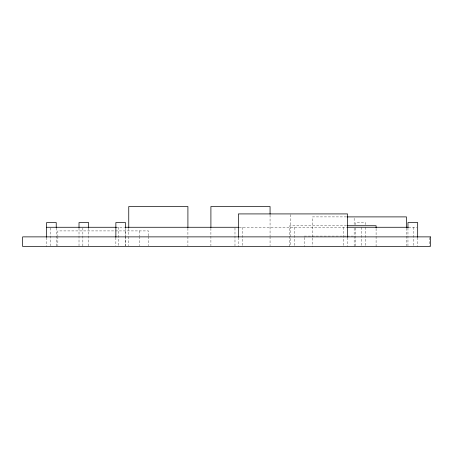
<?xml version="1.0" encoding="UTF-8"?>
<svg xmlns="http://www.w3.org/2000/svg" width="453" height="453" viewBox="0 0 453 453"><rect width="100%" height="100%" fill="white"/><g stroke="black" fill="none" stroke-linecap="round" stroke-linejoin="round"><path stroke-width="0.34" stroke-dasharray="2.27 1.7" d="M346.42 216.896L312.53 216.896L312.53 237.321M346.596 225.73L289.71 225.73L289.71 246.477M115.866 227.27L124.666 227.27M239.161 227.27L347.536 227.27M408.493 227.27L417.037 227.27M304.235 236.104L346.415 236.104M347.117 236.104L354.15 236.104M429.387 237.559L429.387 245.786M417.677 237.559L417.677 246.477M413.838 227.27L413.838 246.477M407.96 227.955L407.96 245.786M406.443 228.165L406.443 245.769M376.092 228.499L376.092 246.477M365.384 224.654L365.384 222.542L355.781 222.542L355.781 224.654M365.384 227.27L365.384 245.786M361.539 227.27L361.539 245.786M355.781 227.955L355.781 245.786M354.15 218.306L354.15 224.643M354.15 228.165L354.15 246.477M347.536 237.559L347.536 246.477M343.697 227.27L343.697 246.477M312.53 238.023L312.53 246.477M304.235 237.485L304.235 246.477M294.512 227.27L294.512 245.786M290.673 214.626L290.673 245.769M270.062 214.937L270.062 235.962M270.062 236.664L270.062 245.775M242.219 227.27L242.219 245.786M238.374 237.559L238.374 246.477M234.977 227.955L234.977 245.786M210.905 228.25L210.905 245.775M187.91 228.25L187.91 235.962M187.91 236.664L187.91 245.775M148.414 235.866L148.414 230.917L57.859 230.917L57.859 235.866M148.414 236.574L148.414 245.769M139.394 230.917L139.394 235.866M139.394 236.574L139.394 245.769M128.754 228.25L128.754 235.962M128.754 236.664L128.754 245.775M125.555 230.917L125.555 235.866M125.555 236.574L125.555 245.769M125.47 227.955L125.47 245.786M118.652 227.27L118.652 245.786M115.866 237.559L115.866 245.786M88.618 227.955L88.618 246.477M82.854 227.955L82.854 246.477M79.015 227.955L79.015 245.786M57.859 236.574L57.859 245.769M56.229 227.955L56.229 246.477M50.464 227.955L50.464 245.786M46.625 237.559L46.625 246.477"/><path stroke-width="0.68" d="M347.094 216.896L406.443 216.896L406.443 227.463M347.298 225.73L376.092 225.73L376.092 227.808M46.625 227.27L116.54 227.27M125.368 227.27L238.374 227.27M347.536 227.27L408.493 227.27M417.677 237.327L417.677 222.542L407.96 222.542L407.96 227.468M347.536 237.276L347.536 213.918L238.374 213.918L238.374 237.276M270.062 214.235L270.062 206.523L210.905 206.523L210.905 227.553M187.91 227.553L187.91 206.523L128.754 206.523L128.754 227.553M125.47 227.468L125.47 222.542L115.866 222.542L115.866 237.327M88.618 227.468L88.618 222.542L79.015 222.542L79.015 227.468M56.229 227.468L56.229 222.542L46.625 222.542L46.625 237.327M430.35 236.874L22.65 236.874L22.65 246.477L430.35 246.477L430.35 236.874"/></g></svg>
